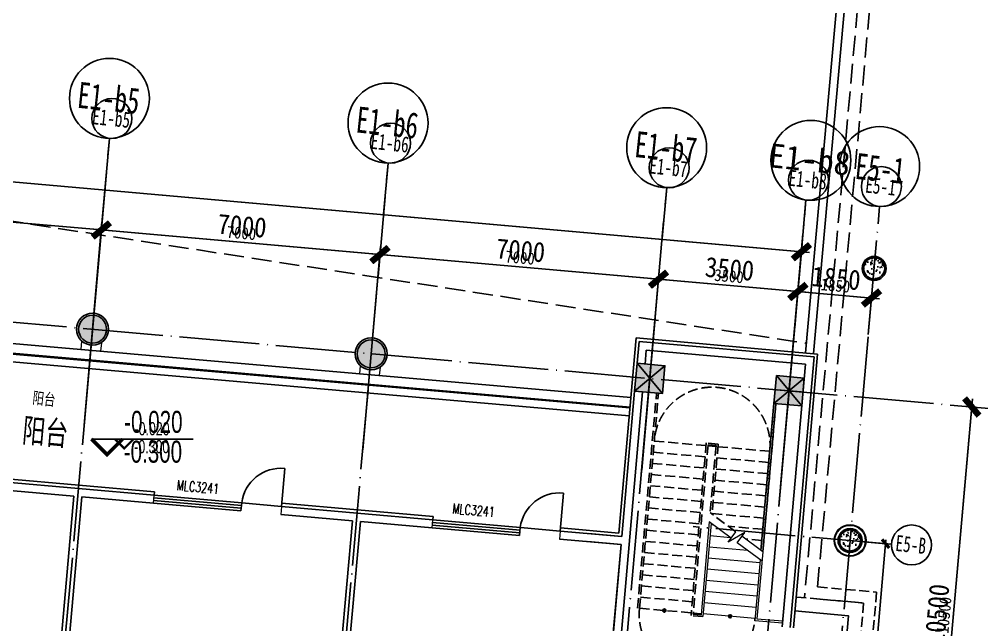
# Model space of a CAD drawing. Header units: millimetres. Extents: x 347599 to 1495443, y -100002 to 152717.
# Drawn here: x 1393449 to 1417537, y 61274 to 76423 of the extents above; entities that cross this region are included whole.
import ezdxf
from ezdxf.enums import TextEntityAlignment as Align

# ---------------------------------------------------------------- set-up
doc = ezdxf.new("R2010")
doc.units = ezdxf.units.MM
doc.header["$LTSCALE"] = 1000
doc.header["$PDMODE"] = 1
for name, pattern in [('DASH', [0.35, 0.25, -0.1]), ('E-RG-1F$0$$0$DOTE', [2.42, 2, -0.2, 0.02, -0.2]), ('E1-RV-1F$0$DASH', [0.35, 0.25, -0.1]), ('XRE1$0$DASH', [0.35, 0.25, -0.1]), ('XRE2$0$HIDDEN', [0.375, 0.25, -0.125])]:
    doc.linetypes.add(name, pattern=pattern)
doc.layers.get('0').update_dxf_attribs({"linetype": 'CONTINUOUS'})
doc.layers.get('Defpoints').update_dxf_attribs({"linetype": 'CONTINUOUS'})
for name, color, linetype in [('00外装饰面', 21, 'CONTINUOUS'), ('A-------', 18, 'CONTINUOUS'), ('A-SYMB-DOOR', 13, 'CONTINUOUS'), ('A—墙体', 7, 'CONTINUOUS'), ('A—文字索引', 40, 'CONTINUOUS'), ('A—楼梯、电梯、栏杆', 50, 'CONTINUOUS'), ('A—轴线、尺寸', 1, 'CONTINUOUS'), ('A—门窗', 135, 'CONTINUOUS'), ('E-RG-1F$0$A-SYMB', 4, 'CONTINUOUS'), ('E1-RV-1F$0$C-NAME-DIM100', 13, 'CONTINUOUS'), ('E1-RV-1F$0$WRV-1-01-N1$0$AUDIT_D_120618114340-341', 1, 'CONTINUOUS'), ('I-平面-标高（总）', 40, 'CONTINUOUS'), ('I—平面—文字', 40, 'CONTINUOUS'), ('I—平面—文字（放大1：100）', 40, 'XRE2$0$HIDDEN'), ('I—平面—标高', 40, 'CONTINUOUS'), ('I—平面—门', 22, 'CONTINUOUS'), ('XRE1$0$A-STRS', 50, 'CONTINUOUS'), ('XRE2$0$0S-COLS-HATCH-A', 8, 'CONTINUOUS'), ('轴线100', 1, 'CONTINUOUS')]:
    doc.layers.add(name, color=color, linetype=linetype)
for name, color, linetype, lineweight in [('E-RG-1F$0$A-WALL', 7, 'CONTINUOUS', 5), ('E1-RI-1F$0$A-GLAZ', 140, 'CONTINUOUS', 5), ('E1-RI-1F$0$A-WALL', 7, 'CONTINUOUS', 5), ('E1-RV-1F$0$$1$A-FLOR-STRS', 2, 'CONTINUOUS', 5), ('E1-RV-1F$0$$2$A-WALL', 7, 'CONTINUOUS', 5), ('E1-RV-1F$0$A-WALL', 7, 'CONTINUOUS', 5)]:
    doc.layers.add(name, color=color, linetype=linetype, lineweight=lineweight)
doc.styles.add('ARIAL', font='simhei.ttf', dxfattribs={"width": 0.9})
doc.styles.add('E-RT-1F$0$XD2008', font='xd-hzs.shx', dxfattribs={"width": 0.7, "bigfont": 'xd-hztxt.shx'})
doc.styles.add('ECADI-TXT', font='simplex.shx', dxfattribs={"bigfont": 'hztxt.shx'})
doc.styles.add('XD2008', font='simhei.ttf', dxfattribs={"width": 0.7})
doc.styles.add('幼圆', font='SIMYOU_0.TTF', dxfattribs={"width": 0.7})
doc.dimstyles.new('200', dxfattribs={"dimscale": 200, "dimtxt": 2.5, "dimasz": 2, "dimexe": 1, "dimexo": 1, "dimgap": 0.8, "dimtad": 1, "dimdec": 0, "dimdsep": 46, "dimtxsty": 'ARIAL', "dimblk1": 'ARCHTICK', "dimblk2": 'ARCHTICK', "dimsah": 1, "dimcen": -0.9, "dimdle": 1, "dimclrd": 256, "dimclre": 256, "dimclrt": 40, "dimaunit": 1, "dimadec": 0, "dimazin": 0, "dimtfac": 0.35, "dimtdec": 0, "dimtix": 1, "dimtmove": 2, "dimatfit": 3, "dimldrblk": 'ARCHTICK', "dimfxl": 0, "dimtvp": 0.8, "dimtolj": 1, "dimtzin": 0, "dimarcsym": 0})
doc.dimstyles.new('副本 100', dxfattribs={"dimscale": 100, "dimtxt": 2.5, "dimasz": 2, "dimexe": 1, "dimexo": 1, "dimgap": 0.8, "dimtad": 1, "dimdec": 0, "dimdsep": 46, "dimtxsty": 'ARIAL', "dimblk1": 'ARCHTICK', "dimblk2": 'ARCHTICK', "dimsah": 1, "dimcen": -0.9, "dimdle": 1, "dimclrd": 256, "dimclre": 256, "dimclrt": 40, "dimaunit": 1, "dimadec": 0, "dimazin": 0, "dimtfac": 0.35, "dimtdec": 0, "dimtix": 1, "dimtmove": 2, "dimatfit": 3, "dimldrblk": 'ARCHTICK', "dimfxl": 0, "dimtvp": 0.8, "dimtolj": 1, "dimtzin": 0, "dimarcsym": 0})

# ---------------------------------------------------------------- blocks, each defined once
blk = doc.blocks.new('E1-RV-1F$0$3')
at = {"layer": 'A—楼梯、电梯、栏杆'}
h = blk.add_hatch(color=256, dxfattribs=at)
edge = h.paths.add_edge_path()
edge.add_arc((10773785, -7567737), 20, 138.7891, 318.7891, ccw=False)
edge.add_arc((10773785, -7567737), 20, -41.2109, 138.7891, ccw=False)
blk.add_lwpolyline([(10773800, -7567750, -1), (10773770, -7567724, -1)], format="xyb", close=True, dxfattribs=at)
blk = doc.blocks.new('E-RT-1F$0$ECADI-TAG-HGHT（国标）')
at = {"color": 1}
blk.add_line((-2.12, 2.12), (11.77, 2.12), dxfattribs=at)
at = {"color": 1, "const_width": 0.5}
blk.add_lwpolyline([(-2.12, 2.12), (0, 0), (2.12, 2.12)], dxfattribs=at)
at = {"color": 1}
blk.add_point((-1.48, 4.6), dxfattribs=at)
at = {"style": 'E-RT-1F$0$XD2008', "width": 0.7}
blk.add_attdef('FL', text='', height=3, dxfattribs=at).set_placement((-2.69, 2.97), align=Align.RIGHT)
for tag, p in [('F.F.L.', (2.28, 2.97)), ('T.O.S.', (2.28, -1.1))]:
    blk.add_attdef(tag, p, '', height=3, dxfattribs=at)
blk = doc.blocks.new('_ArchTick')
at = {"color": 0, "linetype": 'ByBlock', "const_width": 0.4}
blk.add_lwpolyline([(-0.5, -0.5), (0.5, 0.5)], dxfattribs=at)
blk = doc.blocks.new('*D226')
at = {"layer": 'A—轴线、尺寸', "linetype": 'ByBlock', "lineweight": -2}
for p, q in [((1388107, 66987), (1388548, 71967)), ((1388331, 71786), (1395702, 71134)), ((1395080, 66371), (1395520, 71351))]:
    blk.add_line(p, q, dxfattribs=at)
at = {"layer": 'Defpoints', "color": 0, "linetype": 'ByBlock'}
for p in [(1395503, 71151), (1388090, 66788), (1395062, 66171)]:
    blk.add_point(p, dxfattribs=at)
at = {"layer": 'A—轴线、尺寸', "linetype": 'ByBlock', "lineweight": -2, "xscale": 400, "yscale": 400, "zscale": 400}
for p, rotation in [((1388530, 71768), 174.9478286049915), ((1395503, 71151), 354.9478286049914)]:
    blk.add_blockref('_ArchTick', p, dxfattribs=dict(at, rotation=rotation))
at = {"layer": 'A—轴线、尺寸', "color": 40, "linetype": 'ByBlock', "insert": (1392053, 71871), "char_height": 500, "attachment_point": 5, "rotation": 354.9478, "style": 'ARIAL'}
blk.add_mtext('\\A1;7000', dxfattribs=at)
blk = doc.blocks.new('*D227')
at = {"layer": 'A—轴线、尺寸', "linetype": 'ByBlock', "lineweight": -2}
for p, q in [((1395080, 66371), (1395520, 71351)), ((1395304, 71169), (1402675, 70517)), ((1402053, 65754), (1402493, 70734))]:
    blk.add_line(p, q, dxfattribs=at)
at = {"layer": 'Defpoints', "color": 0, "linetype": 'ByBlock'}
for p in [(1402476, 70535), (1395062, 66171), (1402035, 65555)]:
    blk.add_point(p, dxfattribs=at)
at = {"layer": 'A—轴线、尺寸', "linetype": 'ByBlock', "lineweight": -2, "xscale": 400, "yscale": 400, "zscale": 400}
for p, rotation in [((1395503, 71151), 174.9478286049915), ((1402476, 70535), 354.9478286049914)]:
    blk.add_blockref('_ArchTick', p, dxfattribs=dict(at, rotation=rotation))
at = {"layer": 'A—轴线、尺寸', "color": 40, "linetype": 'ByBlock', "insert": (1399026, 71254), "char_height": 500, "attachment_point": 5, "rotation": 354.9478, "style": 'ARIAL'}
blk.add_mtext('\\A1;7000', dxfattribs=at)
blk = doc.blocks.new('*D228')
at = {"layer": 'A—轴线、尺寸', "linetype": 'ByBlock', "lineweight": -2}
for p, q in [((1402053, 65754), (1402493, 70734)), ((1402276, 70553), (1409648, 69901)), ((1409026, 65138), (1409466, 70118))]:
    blk.add_line(p, q, dxfattribs=at)
at = {"layer": 'Defpoints', "color": 0, "linetype": 'ByBlock'}
for p in [(1409448, 69919), (1402035, 65555), (1409008, 64938)]:
    blk.add_point(p, dxfattribs=at)
at = {"layer": 'A—轴线、尺寸', "linetype": 'ByBlock', "lineweight": -2, "xscale": 400, "yscale": 400, "zscale": 400}
for p, rotation in [((1402476, 70535), 174.9478286049915), ((1409448, 69919), 354.9478286049914)]:
    blk.add_blockref('_ArchTick', p, dxfattribs=dict(at, rotation=rotation))
at = {"layer": 'A—轴线、尺寸', "color": 40, "linetype": 'ByBlock', "insert": (1405998, 70638), "char_height": 500, "attachment_point": 5, "rotation": 354.9478, "style": 'ARIAL'}
blk.add_mtext('\\A1;7000', dxfattribs=at)
blk = doc.blocks.new('*D229')
at = {"layer": 'A—轴线、尺寸', "linetype": 'ByBlock', "lineweight": -2}
for p, q in [((1409026, 65138), (1409466, 70118)), ((1409249, 69936), (1413134, 69593)), ((1412512, 64829), (1412952, 69810))]:
    blk.add_line(p, q, dxfattribs=at)
at = {"layer": 'Defpoints', "color": 0, "linetype": 'ByBlock'}
for p in [(1412935, 69610), (1409008, 64938), (1412494, 64630)]:
    blk.add_point(p, dxfattribs=at)
at = {"layer": 'A—轴线、尺寸', "linetype": 'ByBlock', "lineweight": -2, "xscale": 400, "yscale": 400, "zscale": 400}
for p, rotation in [((1409448, 69919), 174.9478286049915), ((1412935, 69610), 354.9478286049914)]:
    blk.add_blockref('_ArchTick', p, dxfattribs=dict(at, rotation=rotation))
at = {"layer": 'A—轴线、尺寸', "color": 40, "linetype": 'ByBlock', "insert": (1411228, 70176), "char_height": 500, "attachment_point": 5, "rotation": 354.9478, "style": 'ARIAL'}
blk.add_mtext('\\A1;3500', dxfattribs=at)
blk = doc.blocks.new('*D235')
at = {"layer": 'A—轴线、尺寸', "linetype": 'ByBlock', "lineweight": -2}
for p, q in [((1367146, 68338), (1367719, 74812)), ((1367502, 74631), (1413223, 70589)), ((1412469, 64331), (1413042, 70806))]:
    blk.add_line(p, q, dxfattribs=at)
at = {"layer": 'Defpoints', "color": 0, "linetype": 'ByBlock'}
for p in [(1413024, 70606), (1367129, 68139), (1412452, 64132)]:
    blk.add_point(p, dxfattribs=at)
at = {"layer": 'A—轴线、尺寸', "linetype": 'ByBlock', "lineweight": -2, "xscale": 400, "yscale": 400, "zscale": 400}
for p, rotation in [((1367701, 74613), 174.9478286049915), ((1413024, 70606), 354.9478286049914)]:
    blk.add_blockref('_ArchTick', p, dxfattribs=dict(at, rotation=rotation))
at = {"layer": 'A—轴线、尺寸', "color": 40, "linetype": 'ByBlock', "insert": (1390399, 73021), "char_height": 500, "attachment_point": 5, "rotation": 354.9478, "style": 'ARIAL'}
blk.add_mtext('\\A1;45500', dxfattribs=at)
blk = doc.blocks.new('*D312')
at = {"layer": 'A—轴线、尺寸', "linetype": 'ByBlock', "lineweight": -2}
for p, q in [((1416346, 56064), (1417306, 66922)), ((1417091, 66740), (1417089, 66740)), ((1415884, 56306), (1416563, 56246))]:
    blk.add_line(p, q, dxfattribs=at)
at = {"layer": 'Defpoints', "color": 0, "linetype": 'ByBlock'}
for p in [(1417288, 66722), (1417290, 66722), (1415685, 56323)]:
    blk.add_point(p, dxfattribs=at)
at = {"layer": 'A—轴线、尺寸', "linetype": 'ByBlock', "lineweight": -2, "xscale": 400, "yscale": 400, "zscale": 400}
for p, rotation in [((1417288, 66722), 84.94782860218018), ((1416364, 56263), 264.9478286021802)]:
    blk.add_blockref('_ArchTick', p, dxfattribs=dict(at, rotation=rotation))
at = {"layer": 'A—轴线、尺寸', "color": 40, "linetype": 'ByBlock', "insert": (1416415, 61529), "char_height": 500, "attachment_point": 5, "rotation": 84.9478, "style": 'ARIAL'}
blk.add_mtext('\\A1;10500', dxfattribs=at)
blk = doc.blocks.new('*D313')
at = {"layer": 'A—轴线、尺寸', "linetype": 'ByBlock', "lineweight": -2}
for p, q in [((1412736, 69629), (1414977, 69431)), ((1412864, 68801), (1412953, 69811)), ((1414706, 68639), (1414796, 69648))]:
    blk.add_line(p, q, dxfattribs=at)
at = {"layer": 'Defpoints', "color": 0, "linetype": 'ByBlock'}
for p in [(1414778, 69449), (1412846, 68602), (1414689, 68439)]:
    blk.add_point(p, dxfattribs=at)
at = {"layer": 'A—轴线、尺寸', "linetype": 'ByBlock', "lineweight": -2, "xscale": 400, "yscale": 400, "zscale": 400}
for p, rotation in [((1412936, 69612), 174.9478285868591), ((1414778, 69449), 354.9478285868591)]:
    blk.add_blockref('_ArchTick', p, dxfattribs=dict(at, rotation=rotation))
at = {"layer": 'A—轴线、尺寸', "color": 40, "linetype": 'ByBlock', "insert": (1413893, 69941), "char_height": 500, "attachment_point": 5, "rotation": 354.9478, "style": 'ARIAL'}
blk.add_mtext('\\A1;1850', dxfattribs=at)
blk = doc.blocks.new('E-RG-1F$0$十字坐标点')
at = {"layer": 'E-RG-1F$0$A-SYMB'}
for points in [[(-98, 284), (98, -284)], [(-284, -98), (284, 98)]]:
    blk.add_lwpolyline(points, dxfattribs=at)
blk = doc.blocks.new('ECADI-TAG-DOOR')
blk = doc.blocks.new('*D474')
at = {"layer": 'Defpoints', "color": 0, "linetype": 'Continuous'}
for p in [(1395503, 71151), (1388090, 66788), (1395062, 66171)]:
    blk.add_point(p, dxfattribs=at)
at = {"layer": '轴线100', "linetype": 'Continuous', "lineweight": -2}
for p, q in [((1388098, 66887), (1388539, 71868)), ((1388430, 71777), (1395602, 71143)), ((1395071, 66271), (1395512, 71251))]:
    blk.add_line(p, q, dxfattribs=at)
at = {"layer": '轴线100', "linetype": 'Continuous', "lineweight": -2, "xscale": 200, "yscale": 200, "zscale": 200}
for p, rotation in [((1388530, 71768), 174.9478286059472), ((1395503, 71151), 354.9478286059472)]:
    blk.add_blockref('_ArchTick', p, dxfattribs=dict(at, rotation=rotation))
at = {"layer": '轴线100', "color": 40, "linetype": 'Continuous', "insert": (1392037, 71690), "char_height": 300, "attachment_point": 5, "rotation": 354.9478, "style": 'ARIAL'}
blk.add_mtext('\\A1;7000', dxfattribs=at)
blk = doc.blocks.new('*D475')
at = {"layer": 'Defpoints', "color": 0, "linetype": 'Continuous'}
for p in [(1402476, 70535), (1395062, 66171), (1402035, 65555)]:
    blk.add_point(p, dxfattribs=at)
at = {"layer": '轴线100', "linetype": 'Continuous', "lineweight": -2}
for p, q in [((1395071, 66271), (1395512, 71251)), ((1395403, 71160), (1402575, 70526)), ((1402044, 65654), (1402484, 70635))]:
    blk.add_line(p, q, dxfattribs=at)
at = {"layer": '轴线100', "linetype": 'Continuous', "lineweight": -2, "xscale": 200, "yscale": 200, "zscale": 200}
for p, rotation in [((1395503, 71151), 174.9478286059472), ((1402476, 70535), 354.9478286059472)]:
    blk.add_blockref('_ArchTick', p, dxfattribs=dict(at, rotation=rotation))
at = {"layer": '轴线100', "color": 40, "linetype": 'Continuous', "insert": (1399010, 71074), "char_height": 300, "attachment_point": 5, "rotation": 354.9478, "style": 'ARIAL'}
blk.add_mtext('\\A1;7000', dxfattribs=at)
blk = doc.blocks.new('*D476')
at = {"layer": 'Defpoints', "color": 0, "linetype": 'Continuous'}
for p in [(1409448, 69919), (1402035, 65555), (1409008, 64938)]:
    blk.add_point(p, dxfattribs=at)
at = {"layer": '轴线100', "linetype": 'Continuous', "lineweight": -2}
for p, q in [((1402044, 65654), (1402484, 70635)), ((1402376, 70544), (1409548, 69910)), ((1409017, 65038), (1409457, 70018))]:
    blk.add_line(p, q, dxfattribs=at)
at = {"layer": '轴线100', "linetype": 'Continuous', "lineweight": -2, "xscale": 200, "yscale": 200, "zscale": 200}
for p, rotation in [((1402476, 70535), 174.9478286059472), ((1409448, 69919), 354.9478286059472)]:
    blk.add_blockref('_ArchTick', p, dxfattribs=dict(at, rotation=rotation))
at = {"layer": '轴线100', "color": 40, "linetype": 'Continuous', "insert": (1405982, 70458), "char_height": 300, "attachment_point": 5, "rotation": 354.9478, "style": 'ARIAL'}
blk.add_mtext('\\A1;7000', dxfattribs=at)
blk = doc.blocks.new('*D477')
at = {"layer": 'Defpoints', "color": 0, "linetype": 'Continuous'}
for p in [(1412935, 69610), (1409008, 64938), (1412494, 64630)]:
    blk.add_point(p, dxfattribs=at)
at = {"layer": '轴线100', "linetype": 'Continuous', "lineweight": -2}
for p, q in [((1409017, 65038), (1409457, 70018)), ((1409349, 69927), (1413034, 69602)), ((1412503, 64730), (1412944, 69710))]:
    blk.add_line(p, q, dxfattribs=at)
at = {"layer": '轴线100', "linetype": 'Continuous', "lineweight": -2, "xscale": 200, "yscale": 200, "zscale": 200}
for p, rotation in [((1409448, 69919), 174.9478286059472), ((1412935, 69610), 354.9478286059472)]:
    blk.add_blockref('_ArchTick', p, dxfattribs=dict(at, rotation=rotation))
at = {"layer": '轴线100', "color": 40, "linetype": 'Continuous', "insert": (1411212, 69995), "char_height": 300, "attachment_point": 5, "rotation": 354.9478, "style": 'ARIAL'}
blk.add_mtext('\\A1;3500', dxfattribs=at)
blk = doc.blocks.new('*D483')
at = {"layer": 'Defpoints', "color": 0, "linetype": 'Continuous'}
for p in [(1413024, 70606), (1367129, 68139), (1412452, 64132)]:
    blk.add_point(p, dxfattribs=at)
at = {"layer": '轴线100', "linetype": 'Continuous', "lineweight": -2}
for p, q in [((1367137, 68238), (1367710, 74713)), ((1367601, 74622), (1413124, 70598)), ((1412461, 64232), (1413033, 70706))]:
    blk.add_line(p, q, dxfattribs=at)
at = {"layer": '轴线100', "linetype": 'Continuous', "lineweight": -2, "xscale": 200, "yscale": 200, "zscale": 200}
for p, rotation in [((1367701, 74613), 174.9478286059472), ((1413024, 70606), 354.9478286059472)]:
    blk.add_blockref('_ArchTick', p, dxfattribs=dict(at, rotation=rotation))
at = {"layer": '轴线100', "color": 40, "linetype": 'Continuous', "insert": (1390383, 72841), "char_height": 300, "attachment_point": 5, "rotation": 354.9478, "style": 'ARIAL'}
blk.add_mtext('\\A1;45500', dxfattribs=at)
blk = doc.blocks.new('*D555')
at = {"layer": 'Defpoints', "color": 0, "linetype": 'Continuous'}
for p in [(1417288, 66722), (1417290, 66722), (1415685, 56323)]:
    blk.add_point(p, dxfattribs=at)
at = {"layer": '轴线100', "linetype": 'Continuous', "lineweight": -2}
for p, q in [((1416355, 56164), (1417297, 66822)), ((1417191, 66731), (1417189, 66731)), ((1415784, 56314), (1416463, 56254))]:
    blk.add_line(p, q, dxfattribs=at)
at = {"layer": '轴线100', "linetype": 'Continuous', "lineweight": -2, "xscale": 200, "yscale": 200, "zscale": 200}
for p, rotation in [((1417288, 66722), 84.94782860217653), ((1416364, 56263), 264.9478286021765)]:
    blk.add_blockref('_ArchTick', p, dxfattribs=dict(at, rotation=rotation))
at = {"layer": '轴线100', "color": 40, "linetype": 'Continuous', "insert": (1416595, 61513), "char_height": 300, "attachment_point": 5, "rotation": 84.9478, "style": 'ARIAL'}
blk.add_mtext('\\A1;10500', dxfattribs=at)
blk = doc.blocks.new('*D556')
at = {"layer": 'Defpoints', "color": 0, "linetype": 'Continuous'}
for p in [(1414778, 69449), (1412846, 68602), (1414689, 68439)]:
    blk.add_point(p, dxfattribs=at)
at = {"layer": '轴线100', "linetype": 'Continuous', "lineweight": -2}
for p, q in [((1412836, 69621), (1414878, 69440)), ((1412855, 68702), (1412944, 69711)), ((1414698, 68539), (1414787, 69548))]:
    blk.add_line(p, q, dxfattribs=at)
at = {"layer": '轴线100', "linetype": 'Continuous', "lineweight": -2, "xscale": 200, "yscale": 200, "zscale": 200}
for p, rotation in [((1412936, 69612), 174.9478285868591), ((1414778, 69449), 354.9478285868591)]:
    blk.add_blockref('_ArchTick', p, dxfattribs=dict(at, rotation=rotation))
at = {"layer": '轴线100', "color": 40, "linetype": 'Continuous', "insert": (1413877, 69761), "char_height": 300, "attachment_point": 5, "rotation": 354.9478, "style": 'ARIAL'}
blk.add_mtext('\\A1;1850', dxfattribs=at)
blk = doc.blocks.new('*D560')
at = {"layer": 'Defpoints', "color": 0, "linetype": 'Continuous'}
for p in [(1414396, 63366), (1413640, 56571), (1414529, 56492)]:
    blk.add_point(p, dxfattribs=at)
at = {"layer": '轴线100', "linetype": 'Continuous', "lineweight": -2}
for p, q in [((1414495, 63357), (1415230, 63292)), ((1415139, 63401), (1414520, 56393)), ((1413739, 56562), (1414628, 56484))]:
    blk.add_line(p, q, dxfattribs=at)
at = {"layer": '轴线100', "linetype": 'Continuous', "lineweight": -2, "xscale": 200, "yscale": 200, "zscale": 200}
for p, rotation in [((1415131, 63301), 84.94782860217653), ((1414529, 56492), 264.9478286021765)]:
    blk.add_blockref('_ArchTick', p, dxfattribs=dict(at, rotation=rotation))
at = {"layer": '轴线100', "color": 40, "linetype": 'Continuous', "insert": (1414600, 59917), "char_height": 300, "attachment_point": 5, "rotation": 84.9478, "style": 'ARIAL'}
blk.add_mtext('\\A1;6835', dxfattribs=at)

msp = doc.modelspace()

# ---------------------------------------------------------------- hatches: boundary and pattern name
at = {"layer": 'A-------'}
h = msp.add_hatch(color=256, dxfattribs=at)
edge = h.paths.add_edge_path(flags=17)
edge.add_arc((1414843.4, 70189.1), 265, 0, 360)
edge = h.paths.add_edge_path()
edge.add_arc((1414843.4, 70189.1), 300, 0, 360)
h = msp.add_hatch(color=256, dxfattribs=at)
edge = h.paths.add_edge_path()
edge.add_arc((1395283.9, 68667.8), 350, 0, 360)
h = msp.add_hatch(color=256, dxfattribs=at)
edge = h.paths.add_edge_path()
edge.add_arc((1402256.7, 68051.4), 350, 0, 360)
for points in [[(1408911.7, 67814.4), (1409608.9, 67752.8), (1409547.3, 67055.5), (1408850, 67117.1)], [(1412398, 67506.2), (1413095.3, 67444.5), (1413033.7, 66747.3), (1412336.4, 66808.9)]]:
    msp.add_hatch(color=256, dxfattribs=at).paths.add_polyline_path(points)
h = msp.add_hatch(color=256, dxfattribs=at)
edge = h.paths.add_edge_path(flags=17)
edge.add_arc((1414241.6, 63380.7), 265, 0, 360)
edge = h.paths.add_edge_path()
edge.add_arc((1414241.6, 63380.7), 300, 0, 360)
at = {"layer": 'XRE2$0$0S-COLS-HATCH-A'}
h = msp.add_hatch(dxfattribs=at)
h.set_pattern_fill('AR-CONC', color=256, scale=40, style=0)
h.set_pattern_definition([(50, (-10358604.1, 6146931.4), (286.904073, -25.100854), [30, -330]), (355, (-10358604.1, 6146931.4), (-55.5005334, 300.8768535), [24, -264]), (100.4514, (-10358580.18, 6146929.3), (231.4037527, 275.775817), [25.496076, -280.456845]), (46.1842, (-10358604.1, 6147011.4), (426.896419, -66.207606), [45, -495]), (96.6356, (-10358568.5, 6147005.88), (373.865082, 389.647148), [38.244115, -420.6852]), (351.1842, (-10358604.1, 6147011.4), (373.864778, 389.64744), [36, -396]), (21, (-10358564.1, 6146991.4), (238.762821, -161.0475563), [30, -330]), (326, (-10358564.1, 6146991.4), (97.326133, 290.060018), [24, -264]), (71.4514, (-10358544.2, 6146977.97), (336.0890514, 129.0121987), [25.496076, -280.456845]), (37.5, (-10358604.09, 6146931.4), (4.8639421, 133.1575415), [0, -260.8, 0, -268, 0, -265]), (7.5, (-10358604.09, 6146931.4), (105.227815, 157.7646848), [0, -152.8, 0, -254.8, 0, -101]), (327.5, (-10358693.29, 6146931.4), (213.5289745, -9.0219487), [0, -100, 0, -312, 0, -414]), (317.5, (-10358733.3, 6146931.4), (233.2744677, 40.041993), [0, -130, 0, -207.2, 0, -294])])
edge = h.paths.add_edge_path()
edge.add_arc((1414843.4, 70189.1), 265, 0, 360)
h = msp.add_hatch(dxfattribs=at)
h.set_pattern_fill('AR-CONC', color=256, scale=40, style=0)
h.set_pattern_definition([(50, (-10359205.9, 6140122.94), (286.904073, -25.100854), [30, -330]), (355, (-10359205.9, 6140122.94), (-55.5005334, 300.8768535), [24, -264]), (100.4514, (-10359182, 6140120.85), (231.4037527, 275.775817), [25.496076, -280.456845]), (46.1842, (-10359205.9, 6140202.94), (426.896419, -66.207606), [45, -495]), (96.6356, (-10359170.33, 6140197.42), (373.865082, 389.647148), [38.244115, -420.6852]), (351.1842, (-10359205.9, 6140202.94), (373.864778, 389.64744), [36, -396]), (21, (-10359165.9, 6140182.94), (238.762821, -161.0475563), [30, -330]), (326, (-10359165.9, 6140182.94), (97.326133, 290.060018), [24, -264]), (71.4514, (-10359146, 6140169.52), (336.0890514, 129.0121987), [25.496076, -280.456845]), (37.5, (-10359205.9, 6140122.94), (4.8639421, 133.1575415), [0, -260.8, 0, -268, 0, -265]), (7.5, (-10359205.9, 6140122.94), (105.227815, 157.7646848), [0, -152.8, 0, -254.8, 0, -101]), (327.5, (-10359295.1, 6140122.94), (213.5289745, -9.0219487), [0, -100, 0, -312, 0, -414]), (317.5, (-10359335.1, 6140122.94), (233.2744677, 40.041993), [0, -130, 0, -207.2, 0, -294])])
edge = h.paths.add_edge_path()
edge.add_arc((1414241.6, 63380.7), 265, 0, 360)

# ---------------------------------------------------------------- linework, layer by layer
at = {"elevation": 0}
for points in [[(1408911.7, 67814.4), (1409608.9, 67752.8), (1409547.3, 67055.5), (1408850, 67117.1)], [(1412398, 67506.2), (1413095.3, 67444.5), (1413033.7, 66747.3), (1412336.4, 66808.9)]]:
    msp.add_lwpolyline(points, close=True, dxfattribs=at)
for centre, radius in [((1414843.4, 70189.1, 0), 300), ((1414843.4, 70189.1, 0), 265), ((1395283.9, 68667.8, 0), 350), ((1402256.7, 68051.4, 0), 350), ((1414241.6, 63380.7, 0), 300), ((1414241.6, 63380.7, 0), 265)]:
    msp.add_circle(centre, radius)
at = {"layer": '00外装饰面', "linetype": 'ByBlock', "ltscale": 5}
for p, q in [((1408456, 63568), (1408887.5, 68449)), ((1408887.5, 68449), (1413429.7, 68047.4)), ((1413429.7, 68047.4), (1412823.9, 61194.2)), ((1393046, 64930.4), (1396831.3, 64595.7)), ((1396831.3, 64595.7), (1396824.2, 64516)), ((1400018.8, 64313.9), (1400011.8, 64234.2)), ((1403804.1, 63979.3), (1400018.8, 64313.9)), ((1403804.1, 63979.3), (1403797, 63899.6)), ((1406991.6, 63697.5), (1406984.6, 63617.8)), ((1406991.6, 63697.5), (1408456, 63568))]:
    msp.add_line(p, q, dxfattribs=at)
for centre in [(1395283.9, 68667.8), (1402256.7, 68051.4)]:
    msp.add_circle(centre, 400, dxfattribs=at)
at = {"layer": 'A—墙体'}
for p, q in [((1408960.1, 68362.3), (1408911.7, 67814.4)), ((1408960.1, 68362.3), (1413343, 67974.8)), ((1409141.7, 68145.4), (1409110.9, 67796.8)), ((1409141.7, 68145.4), (1413126.2, 67793.2)), ((1412744.2, 61201.2), (1413343, 67974.8)), ((1412544.9, 61218.8), (1413126.2, 67793.2)), ((1409049.3, 67099.5), (1408419.6, 59977.3)), ((1408850, 67117.1), (1408528.6, 63481.3)), ((1393039, 64850.7), (1396824.2, 64516)), ((1393021.4, 64651.5), (1394814.4, 64492.9)), ((1394288.2, 58541.2), (1394814.4, 64492.9)), ((1394487.4, 58523.5), (1395013.6, 64475.3)), ((1395013.6, 64475.3), (1396806.6, 64316.8)), ((1403797, 63899.6), (1400011.8, 64234.2)), ((1399994.2, 64035), (1401787.2, 63876.5)), ((1401261, 57924.7), (1401787.2, 63876.5)), ((1401460.2, 57907.1), (1401986.4, 63858.9)), ((1401986.4, 63858.9), (1403779.4, 63700.4)), ((1406984.6, 63617.8), (1408528.6, 63481.3)), ((1406967, 63418.6), (1408511, 63282.1)), ((1407680.6, 63355.5), (1408511, 63282.1)), ((1407698.2, 63554.7), (1408528.6, 63481.3)), ((1408511, 63282.1), (1408203.2, 59800.7))]:
    msp.add_line(p, q, dxfattribs=at)
at = {"layer": 'A—楼梯、电梯、栏杆', "linetype": 'DASH', "ltscale": 2}
for p, q in [((1413427.2, 62220), (1415133, 81161.2)), ((1413427.2, 62220), (1415133, 81161.2)), ((1414807.2, 80888.8), (1413101.4, 61947.6)), ((1414807.2, 80888.8), (1413101.4, 61947.6))]:
    msp.add_line(p, q, dxfattribs=at)
at = {"layer": 'A—楼梯、电梯、栏杆'}
for p, q in [((1413126, 68074.2), (1414231.3, 80437.8)), ((1413325.2, 68056.6), (1414430.5, 80420.1))]:
    msp.add_line(p, q, dxfattribs=at)
at = {"layer": 'A—楼梯、电梯、栏杆', "linetype": 'XRE1$0$DASH'}
for p, q in [((1408922.3, 61689.7), (1409397.9, 67068.7)), ((1408972.1, 61685.3), (1409447.7, 67064.3)), ((1412011.5, 63134), (1412336.4, 66808.9)), ((1412058.6, 63098.9), (1412386.2, 66804.5)), ((1410637, 65754.5), (1409342, 65868.9)), ((1410637, 65754.5), (1409342, 65868.9)), ((1410642.9, 65821.9), (1410261.1, 61503.3)), ((1410642.9, 65821.9), (1410261.1, 61503.3)), ((1410689.1, 65776.7), (1410314.5, 61539.7)), ((1410689.1, 65776.7), (1410314.5, 61539.7)), ((1410941.7, 65795.5), (1410642.9, 65821.9)), ((1410941.7, 65795.5), (1410642.9, 65821.9)), ((1410888.3, 65759.1), (1410689.1, 65776.7)), ((1410888.3, 65759.1), (1410689.1, 65776.7)), ((1410941.7, 65795.5), (1410786.9, 64044)), ((1410941.7, 65795.5), (1410786.9, 64044)), ((1410612.3, 65475.5), (1409317.3, 65590)), ((1410612.3, 65475.5), (1409317.3, 65590)), ((1410886, 65732.4), (1410686.8, 65750.1)), ((1410886, 65732.4), (1410686.8, 65750.1)), ((1410888.3, 65759.1), (1410739.8, 64079)), ((1410888.3, 65759.1), (1410739.8, 64079)), ((1412230.7, 65613.6), (1410935.8, 65728)), ((1412230.7, 65613.6), (1410935.8, 65728)), ((1410587.6, 65196.6), (1409292.7, 65311.1)), ((1410587.6, 65196.6), (1409292.7, 65311.1)), ((1412206.1, 65334.6), (1410911.1, 65449.1)), ((1412206.1, 65334.6), (1410911.1, 65449.1)), ((1412181.4, 65055.7), (1410886.5, 65170.2)), ((1412181.4, 65055.7), (1410886.5, 65170.2)), ((1410563, 64917.7), (1409268, 65032.2)), ((1410563, 64917.7), (1409268, 65032.2)), ((1412156.8, 64776.8), (1410861.8, 64891.3)), ((1412156.8, 64776.8), (1410861.8, 64891.3)), ((1410538.3, 64638.8), (1409243.4, 64753.3)), ((1410538.3, 64638.8), (1409243.4, 64753.3)), ((1412132.1, 64497.9), (1410837.2, 64612.4)), ((1412132.1, 64497.9), (1410837.2, 64612.4)), ((1410513.7, 64359.9), (1409218.7, 64474.4)), ((1410513.7, 64359.9), (1409218.7, 64474.4)), ((1412107.4, 64219), (1410812.5, 64333.5)), ((1412107.4, 64219), (1410812.5, 64333.5)), ((1410489, 64081), (1409194.1, 64195.5)), ((1410489, 64081), (1409194.1, 64195.5)), ((1411384, 63600.3), (1410739.8, 64079)), ((1411384, 63600.3), (1410739.8, 64079)), ((1410464.3, 63802.1), (1409169.4, 63916.6)), ((1412082.8, 63940.1), (1410787.8, 64054.6)), ((1412082.8, 63940.1), (1410787.8, 64054.6)), ((1410439.7, 63523.2), (1409144.7, 63637.6)), ((1412058.1, 63661.2), (1411200, 63737)), ((1410415, 63244.3), (1409120.1, 63358.7)), ((1412033.5, 63382.3), (1411629.3, 63418)), ((1410390.4, 62965.3), (1409095.4, 63079.8)), ((1410365.7, 62686.4), (1409070.8, 62800.9)), ((1410341.1, 62407.5), (1409046.1, 62522)), ((1410316.4, 62128.6), (1409021.5, 62243.1)), ((1410291.7, 61849.7), (1408996.8, 61964.2)), ((1410267.1, 61570.8), (1408922.3, 61689.7)), ((1410560, 61476.9), (1410261.1, 61503.3)), ((1410513.8, 61522.1), (1410314.5, 61539.7)), ((1410516.1, 61548.8), (1410316.9, 61566.4))]:
    msp.add_line(p, q, dxfattribs=at)
at = {"layer": 'A—楼梯、电梯、栏杆', "linetype": 'DASH', "ltscale": 2}
msp.add_lwpolyline([(1368593.7, 87480.8), (1376435.8, 73950.2), (1413122.7, 68320.5)], dxfattribs=at)
at = {"layer": 'A—楼梯、电梯、栏杆'}
for points in [[(1409594.7, 61630.2, 0, 0, 0), (1410034.6, 66606.2, 0, 0, 0), (1411653.3, 66463.1, 0, 0, 0), (1411427.5, 63909.2, 40, 0, 0), (1411414.3, 63759.7, 0, 0, 0)], [(1409594.7, 61630.2, 0, 0, 0), (1410034.6, 66606.2, 0, 0, 0), (1411653.3, 66463.1, 0, 0, 0), (1411427.5, 63909.2, 40, 0, 0), (1411414.3, 63759.7, 0, 0, 0)], [(1411238.3, 61484.9, 0, 0, 0), (1411368.7, 62960, 40, 0, 0), (1411382, 63109.4, 0, 0, 0)], [(1411238.3, 61484.9, 0, 0, 0), (1411368.7, 62960, 40, 0, 0), (1411382, 63109.4, 0, 0, 0)]]:
    msp.add_lwpolyline(points, format="xyseb", dxfattribs=at)
at = {"layer": 'A—楼梯、电梯、栏杆', "linetype": 'XRE1$0$DASH'}
for points in [[(1413427.2, 62220), (1414905.8, 62089.3), (1414155, 53597.4), (1417564.8, 53296), (1416938.6, 46233.9), (1429589.1, 45111.8)], [(1413427.2, 62220), (1414905.8, 62089.3), (1414155, 53597.4), (1417564.8, 53296), (1416938.6, 46233.9), (1429589.1, 45111.8)], [(1412892.1, 61966.2), (1414580.5, 61816.9), (1413829.8, 53325), (1417239.5, 53023.6), (1416348.2, 42973.3)], [(1413400.7, 61921.2), (1414580.5, 61816.9), (1413829.8, 53325), (1417239.5, 53023.6), (1416613.2, 45961.6), (1429263.7, 44839.4), (1428836, 40017.5)], [(1413400.7, 61921.2), (1414580.5, 61816.9), (1413829.8, 53325), (1417239.5, 53023.6), (1416613.2, 45961.6), (1429263.7, 44839.4), (1428836, 40017.5)]]:
    msp.add_lwpolyline(points, dxfattribs=at)
at = {"layer": 'A—楼梯、电梯、栏杆'}
msp.add_lwpolyline([(1412861.3, 61617.5), (1414201, 61499.1), (1413450.3, 53007.2), (1417208.6, 52674.9)], dxfattribs=at)
at = {"layer": 'A—楼梯、电梯、栏杆', "linetype": 'XRE1$0$DASH'}
for centre, start, end in [((1410788.7, 65767.9), 353.88958, 176.00655), ((1410414.1, 61530.9), 173.88958, 356.00655)]:
    msp.add_arc(centre, 1450.2, start, end, dxfattribs=at)
at = {"layer": 'A—轴线、尺寸', "linetype": 'E-RG-1F$0$$0$DOTE'}
for p, q in [((1393962.9, 53726.1), (1395706, 73442.5)), ((1400935.7, 53109.7), (1402678.8, 72826)), ((1407908.5, 52493.2), (1409651.6, 72209.6)), ((1411394.9, 52185), (1413138, 71901.4)), ((1361302.4, 71672), (1418583.3, 66608)), ((1413237.4, 52022.1), (1414980.4, 71738.2)), ((1415280.9, 63288.8), (1410314.9, 63727.8))]:
    msp.add_line(p, q, dxfattribs=at)
at = {"layer": 'A—轴线、尺寸', "linetype": 'ByBlock'}
for p, q in [((1395460, 70659.7), (1395706, 73442.5)), ((1402566, 71550.3), (1402678.8, 72826)), ((1409538.9, 70933.9), (1409651.6, 72209.6)), ((1413025.2, 70625.7), (1413138, 71901.4))]:
    msp.add_line(p, q, dxfattribs=at)
for centre in [(1395706, 74442.5), (1402678.8, 73826), (1409651.6, 73209.6), (1413261.3, 72893.7), (1414980.4, 72738.2)]:
    msp.add_circle(centre, 1000, dxfattribs=at)
at = {"layer": 'A—门窗'}
for p, q in [((1381719.1, 69320.6), (1408755.9, 66960.7)), ((1381696.1, 69056.6), (1408732.6, 66696.7)), ((1381697.8, 69076.5), (1408734.3, 66716.6)), ((1381679.3, 68864.3), (1408715.6, 66504.5)), ((1396806.6, 64316.8), (1398998.1, 64123.1)), ((1396812.5, 64383.2), (1399003.9, 64189.5)), ((1396818.4, 64449.6), (1399009.8, 64255.9)), ((1396824.2, 64516), (1399015.7, 64322.3)), ((1398998.1, 64123.1), (1399015.7, 64322.3)), ((1403791.2, 63833.2), (1405982.6, 63639.5)), ((1403797, 63899.6), (1405988.5, 63705.9)), ((1403779.4, 63700.4), (1405970.9, 63506.6)), ((1403785.3, 63766.8), (1405976.7, 63573)), ((1405970.9, 63506.6), (1405988.5, 63705.9))]:
    msp.add_line(p, q, dxfattribs=at)
at = {"layer": 'Defpoints'}
for p, q in [((1408850, 67117.1, 0), (1409608.9, 67752.8, 0)), ((1408911.7, 67814.4, 0), (1409547.3, 67055.5, 0)), ((1412398, 67506.2, 0), (1413033.7, 66747.3, 0)), ((1412336.4, 66808.9, 0), (1413095.3, 67444.5, 0))]:
    msp.add_line(p, q, dxfattribs=at)
at = {"layer": 'E-RG-1F$0$A-WALL'}
for radius in [400, 380]:
    msp.add_circle((1414241.8, 63380.6), radius, dxfattribs=at)
at = {"layer": 'E1-RI-1F$0$A-GLAZ'}
for p, q in [((1395006.9, 68371.1), (1394988.6, 68162.4)), ((1395504.9, 68327), (1395486.8, 68118.9)), ((1401980.1, 67762.4), (1401961.9, 67553.7)), ((1402478.2, 67718.3), (1402460, 67510.2))]:
    msp.add_line(p, q, dxfattribs=at)
at = {"layer": 'E1-RI-1F$0$A-WALL'}
for p, q in [((1396806.6, 64316.8), (1396824.2, 64516)), ((1400011.8, 64234.2), (1399994.2, 64035)), ((1403779.4, 63700.4), (1403797, 63899.6)), ((1406984.6, 63617.8), (1406967, 63418.6))]:
    msp.add_line(p, q, dxfattribs=at)
at = {"layer": 'E1-RV-1F$0$$1$A-FLOR-STRS'}
for p, q in [((1410719.1, 63845.2), (1410513.8, 61522.1)), ((1410719.1, 63845.2), (1410513.8, 61522.1)), ((1411264.7, 63439.8), (1410719.1, 63845.2)), ((1411264.7, 63439.8), (1410719.1, 63845.2)), ((1410766.2, 63810.2), (1410560, 61476.9)), ((1410766.2, 63810.2), (1410560, 61476.9)), ((1410819.4, 63770.7), (1410763.2, 63775.7)), ((1410819.4, 63770.7), (1410763.2, 63775.7)), ((1411248.7, 63451.6), (1410738.5, 63496.7)), ((1411248.7, 63451.6), (1410738.5, 63496.7)), ((1412058.6, 63098.9), (1411536.4, 63487)), ((1412058.6, 63098.9), (1411536.4, 63487)), ((1411678.1, 63132.6), (1410713.9, 63217.8)), ((1411678.1, 63132.6), (1410713.9, 63217.8)), ((1412038, 62865.1), (1411417.1, 63326.5)), ((1412038, 62865.1), (1411417.1, 63326.5)), ((1411984.2, 62824.4), (1410689.2, 62938.9)), ((1411984.2, 62824.4), (1410689.2, 62938.9)), ((1411990.9, 62900.1), (1411856.5, 61380.1)), ((1411990.9, 62900.1), (1411856.5, 61380.1)), ((1412058.6, 63098.9), (1411910.7, 61425.5)), ((1412058.6, 63098.9), (1411910.7, 61425.5)), ((1411959.5, 62545.5), (1410664.6, 62660)), ((1411959.5, 62545.5), (1410664.6, 62660)), ((1411934.8, 62266.6), (1410639.9, 62381.1)), ((1411934.8, 62266.6), (1410639.9, 62381.1)), ((1411910.2, 61987.7), (1410615.2, 62102.2)), ((1411910.2, 61987.7), (1410615.2, 62102.2)), ((1411885.5, 61708.8), (1410590.6, 61823.3)), ((1411885.5, 61708.8), (1410590.6, 61823.3)), ((1411860.9, 61429.9), (1410565.9, 61544.4)), ((1411860.9, 61429.9), (1410565.9, 61544.4)), ((1411910.7, 61425.5), (1412558.2, 61368.2)), ((1411910.7, 61425.5), (1412558.2, 61368.2)), ((1411856.5, 61380.1), (1412553.8, 61318.4)), ((1411856.5, 61380.1), (1412553.8, 61318.4))]:
    msp.add_line(p, q, dxfattribs=at)
msp.add_lwpolyline([(1411417.1, 63326.5), (1411609.3, 63585.1), (1411191.5, 63341.3), (1411384, 63600.3)], dxfattribs=at)
msp.add_lwpolyline([(1411417.1, 63326.5), (1411609.3, 63585.1), (1411191.5, 63341.3), (1411384, 63600.3)], dxfattribs=at)
at = {"layer": 'E1-RV-1F$0$$2$A-WALL'}
for p, q in [((1408960.1, 68362.3), (1408911.7, 67814.4)), ((1408960.1, 68362.3), (1413343, 67974.8)), ((1409141.7, 68145.4), (1409110.9, 67796.8)), ((1409141.7, 68145.4), (1413126.2, 67793.2)), ((1412744.2, 61201.2), (1413343, 67974.8)), ((1412544.9, 61218.8), (1413126.2, 67793.2)), ((1409049.3, 67099.5), (1408419.6, 59977.3)), ((1408850, 67117.1), (1408528.6, 63481.3)), ((1408511, 63282.1), (1408203.2, 59800.7))]:
    msp.add_line(p, q, dxfattribs=at)
at = {"layer": 'E1-RV-1F$0$A-WALL'}
for p, q in [((1407680.6, 63355.5), (1408511, 63282.1)), ((1407698.2, 63554.7), (1408528.6, 63481.3))]:
    msp.add_line(p, q, dxfattribs=at)
at = {"layer": 'E1-RV-1F$0$C-NAME-DIM100', "linetype": 'E1-RV-1F$0$DASH'}
for p, q in [((1408922.3, 61689.7), (1409397.9, 67068.7)), ((1408972.1, 61685.3), (1409447.7, 67064.3)), ((1410464.3, 63802.1), (1409169.4, 63916.6)), ((1410439.7, 63523.2), (1409144.7, 63637.6)), ((1412058.1, 63661.2), (1411200, 63737)), ((1410415, 63244.3), (1409120.1, 63358.7)), ((1412033.5, 63382.3), (1411629.3, 63418)), ((1410390.4, 62965.3), (1409095.4, 63079.8)), ((1410365.7, 62686.4), (1409070.8, 62800.9)), ((1410341.1, 62407.5), (1409046.1, 62522)), ((1410316.4, 62128.6), (1409021.5, 62243.1)), ((1410291.7, 61849.7), (1408996.8, 61964.2)), ((1410267.1, 61570.8), (1408922.3, 61689.7)), ((1410560, 61476.9), (1410261.1, 61503.3)), ((1410513.8, 61522.1), (1410314.5, 61539.7)), ((1410516.1, 61548.8), (1410316.9, 61566.4))]:
    msp.add_line(p, q, dxfattribs=at)
at = {"layer": 'E1-RV-1F$0$C-NAME-DIM100', "linetype": 'E1-RV-1F$0$DASH', "ltscale": 1000}
for p, q in [((1412011.5, 63134), (1412336.4, 66808.9)), ((1412058.6, 63098.9), (1412386.2, 66804.5))]:
    msp.add_line(p, q, dxfattribs=at)
at = {"layer": 'E1-RV-1F$0$C-NAME-DIM100', "linetype": 'E1-RV-1F$0$DASH'}
for centre, start, end in [((1410788.7, 65767.9), 353.88958, 176.00655), ((1410414.1, 61530.9), 173.88958, 356.00655)]:
    msp.add_arc(centre, 1450.2, start, end, dxfattribs=at)
at = {"layer": 'I—平面—门'}
for p, q in [((1400011.8, 64234.2), (1400095.9, 65185.3)), ((1406984.6, 63617.8), (1407068.7, 64568.8)), ((1399018.1, 64322.1), (1400014.2, 64234)), ((1405990.9, 63705.6), (1406987, 63617.6))]:
    msp.add_line(p, q, dxfattribs=at)
for centre in [(1400001.8, 64195.4), (1406974.6, 63579)]:
    msp.add_arc(centre, 994.3, 84.57343, 172.67005, dxfattribs=at)
at = {"layer": 'XRE1$0$A-STRS'}
for points in [[(1412812.4, 61973.2), (1412812.4, 61973.2)], [(1412781.6, 61624.6), (1412781.6, 61624.6)]]:
    msp.add_lwpolyline(points, dxfattribs=at)
at = {"layer": '轴线100', "linetype": 'E-RG-1F$0$$0$DOTE'}
for p, q in [((1393962.9, 53726.1), (1395706, 73442.5)), ((1400935.7, 53109.7), (1402678.8, 72826)), ((1407908.5, 52493.2), (1409651.6, 72209.6)), ((1411394.9, 52185), (1413138, 71901.4)), ((1361302.4, 71672), (1418583.3, 66608)), ((1413237.4, 52022.1), (1414980.4, 71738.2)), ((1415280.9, 63288.8), (1410314.9, 63727.8))]:
    msp.add_line(p, q, dxfattribs=at)
at = {"layer": '轴线100', "linetype": 'ByBlock'}
for p, q in [((1395460, 70659.7), (1395706, 73442.5)), ((1402566, 71550.3), (1402678.8, 72826)), ((1409538.9, 70933.9), (1409651.6, 72209.6)), ((1413025.2, 70625.7), (1413138, 71901.4))]:
    msp.add_line(p, q, dxfattribs=at)
for centre in [(1395767.6, 73938.7), (1402740.5, 73322.2), (1409713.4, 72705.8), (1413199.6, 72397.6), (1415024.5, 72236.2), (1415780.3, 63269.8)]:
    msp.add_circle(centre, 500, dxfattribs=at)

# ---------------------------------------------------------------- block references
at = {"layer": 'A-SYMB-DOOR'}
ref = msp.add_blockref('ECADI-TAG-DOOR', (1398601.7, 63799.8), dxfattribs=dict(at, xscale=100.0000000022703, yscale=100.0000000022703, zscale=100.0000000022703, rotation=354.6926005972106))
ref.add_attrib('门窗主编号1', 'MLC3241', dxfattribs={"height": 250, "rotation": 354.6926, "style": 'ECADI-TXT', "width": 0.7}).set_placement((1398440.1, 64546.4), align=Align.RIGHT)
ref = msp.add_blockref('ECADI-TAG-DOOR', (1405499.9, 63218.6), dxfattribs=dict(at, xscale=100.0000000022703, yscale=100.0000000022703, zscale=100.0000000022703, rotation=354.6926005972106))
ref.add_attrib('门窗主编号1', 'MLC3241', dxfattribs={"height": 250, "rotation": 354.6926, "style": 'ECADI-TXT', "width": 0.7}).set_placement((1405338.3, 63965.2), align=Align.RIGHT)
at = {"layer": 'Defpoints', "color": 1, "rotation": 335.9498730248836}
msp.add_blockref('E-RG-1F$0$十字坐标点', (1412715.9, 67126.7), dxfattribs=at)
at = {"layer": 'E1-RV-1F$0$WRV-1-01-N1$0$AUDIT_D_120618114340-341'}
for p, xscale, yscale, zscale, rotation in [((18383640.9, 20192752.5), 1.999999999999998, 1.999999999999998, 1.999999999999998, 264.9482967662852), ((18383640.9, 20192752.5), 1.999999999999998, 1.999999999999998, 1.999999999999998, 264.9482967662852), ((18385634.9, 20192311.8), 1.999999999999993, 1.999999999999993, 1.999999999999993, 264.9472994357823), ((18385634.9, 20192311.8), 1.999999999999993, 1.999999999999993, 1.999999999999993, 264.9472994357823)]:
    msp.add_blockref('E1-RV-1F$0$3', p, dxfattribs=dict(at, xscale=xscale, yscale=yscale, zscale=zscale, rotation=rotation))
at = {"layer": 'I-平面-标高（总）'}
ref = msp.add_blockref('E-RT-1F$0$ECADI-TAG-HGHT（国标）', (1395645.6, 65530.9), dxfattribs=dict(at, xscale=183.3333333331325, yscale=183.3333333331325, zscale=183.3333333331325))
ref.add_attrib('F.F.L.', '-0.020', (1396076.3, 66074.9), dxfattribs={"layer": '0', "height": 550, "style": '幼圆', "width": 0.7})
ref.add_attrib('T.O.S.', '-0.300', (1396064.3, 65328.4), dxfattribs={"layer": '0', "height": 550, "style": '幼圆', "width": 0.7})
at = {"layer": 'I—平面—标高'}
ref = msp.add_blockref('E-RT-1F$0$ECADI-TAG-HGHT（国标）', (1396076.2, 65686.5), dxfattribs=dict(at, xscale=109.9999999998795, yscale=109.9999999998795, zscale=109.9999999998795))
ref.add_attrib('F.F.L.', '-0.020', (1396334.7, 66012.9), dxfattribs={"layer": '0', "height": 330, "style": '幼圆', "width": 0.7})
ref.add_attrib('T.O.S.', '-0.300', (1396327.4, 65565), dxfattribs={"layer": '0', "height": 330, "style": '幼圆', "width": 0.7})

# ---------------------------------------------------------------- texts
at = {"layer": 'A—文字索引', "style": 'ARIAL', "width": 0.7}
for s, p in [('E1-b5', (1395689.2, 74454)), ('E1-b6', (1402662, 73837.5)), ('E1-b7', (1409634.8, 73221.1)), ('E5-1', (1414996.9, 72689.8))]:
    msp.add_text(s, height=650, rotation=354, dxfattribs=at).set_placement(p, align=Align.MIDDLE_CENTER)
at = {"layer": 'A—文字索引', "style": 'ARIAL'}
msp.add_text('E1-b8', height=600, rotation=354, dxfattribs=at).set_placement((1413227.7, 72916.7), align=Align.MIDDLE_CENTER)
at = {"layer": 'I—平面—文字', "linetype": 'ByBlock', "style": 'XD2008', "width": 0.7}
msp.add_text('阳台', height=600, rotation=354.94783, dxfattribs=at).set_placement((1393505.6, 65848.9, 0))
at = {"layer": 'I—平面—文字（放大1：100）', "linetype": 'ByBlock', "style": 'XD2008', "width": 0.7}
msp.add_text('阳台', height=300, rotation=353.87177, dxfattribs=at).set_placement((1393769.5, 66805.1))
at = {"layer": '轴线100', "color": 40, "style": 'ARIAL', "width": 0.7}
for s, p in [('E1-b5', (1395750.9, 73950.1)), ('E1-b6', (1402723.7, 73333.7)), ('E1-b7', (1409696.6, 72717.2)), ('E1-b8', (1413182.9, 72409)), ('E5-1', (1415007.7, 72247.7)), ('E5-B', (1415763.5, 63281.3))]:
    msp.add_text(s, height=400, rotation=354, dxfattribs=at).set_placement(p, align=Align.MIDDLE_CENTER)

# ---------------------------------------------------------------- dimensions: what is measured, and where the dimension line sits
at = {"layer": 'A—轴线、尺寸', "linetype": 'ByBlock'}
for base, p1, p2, angle, picture, middle in [((1413024.2, 70606.4), (1367128.6, 68138.9), (1412451.8, 64132), 174.94783, '*D235', (1390398.9, 73021)), ((1395502.8, 71151.5), (1388089.7, 66787.7), (1395062.5, 66171.3), 174.94783, '*D226', (1392052.7, 71870.9)), ((1402475.6, 70535), (1395062.5, 66171.3), (1402035.3, 65554.9), 174.94783, '*D227', (1399025.5, 71254.5)), ((1409448.4, 69918.6), (1402035.3, 65554.9), (1409008.1, 64938.4), 174.94783, '*D228', (1405998.3, 70638)), ((1412934.7, 69610.4), (1409008.1, 64938.4), (1412494.5, 64630.2), 174.94783, '*D229', (1411227.9, 70175.7)), ((1417288.4, 66722.5), (1415684.8, 56323.3), (1417290.5, 66722.3), 264.94783, '*D312', (1416414.8, 61529.2))]:
    dim = msp.add_linear_dim(base=base, p1=p1, p2=p2, angle=angle, dimstyle='200', dxfattribs=at)
    dim.commit()
    dim.dimension.update_dxf_attribs({"geometry": picture, "text_midpoint": middle})
dim = msp.add_aligned_dim(p1=(1412846.3, 68602.2), p2=(1414688.8, 68439.3), distance=1013.5, dimstyle='200', dxfattribs=at)
dim.commit()
dim.dimension.update_dxf_attribs({"geometry": '*D313', "text_midpoint": (1413893.2, 69941.5)})
at = {"layer": '轴线100', "linetype": 'Continuous'}
for base, p1, p2, angle, picture, middle in [((1413024.2, 70606.4), (1367128.6, 68138.9), (1412451.8, 64132), 174.94783, '*D483', (1390383, 72840.6)), ((1395502.8, 71151.5), (1388089.7, 66787.7), (1395062.5, 66171.3), 174.94783, '*D474', (1392036.7, 71690.5)), ((1402475.6, 70535), (1395062.5, 66171.3), (1402035.3, 65554.9), 174.94783, '*D475', (1399009.6, 71074.1)), ((1409448.4, 69918.6), (1402035.3, 65554.9), (1409008.1, 64938.4), 174.94783, '*D476', (1405982.4, 70457.6)), ((1412934.7, 69610.4), (1409008.1, 64938.4), (1412494.5, 64630.2), 174.94783, '*D477', (1411212, 69995.3)), ((1417288.4, 66722.5), (1415684.8, 56323.3), (1417290.5, 66722.3), 264.94783, '*D555', (1416595.3, 61513.3)), ((1414528.6, 56492.4), (1414395.7, 63366.2), (1413639.6, 56571), 84.94783, '*D560', (1414600.4, 59917.1))]:
    dim = msp.add_linear_dim(base=base, p1=p1, p2=p2, angle=angle, dimstyle='副本 100', override={"dimtxt": 3}, dxfattribs=at)
    dim.commit()
    dim.dimension.update_dxf_attribs({"geometry": picture, "text_midpoint": middle})
dim = msp.add_aligned_dim(p1=(1412846.3, 68602.2), p2=(1414688.8, 68439.3), distance=1013.5, dimstyle='副本 100', override={"dimtxt": 3}, dxfattribs=at)
dim.commit()
dim.dimension.update_dxf_attribs({"geometry": '*D556', "text_midpoint": (1413877.2, 69761.1)})

doc.saveas('drawing.dxf')
